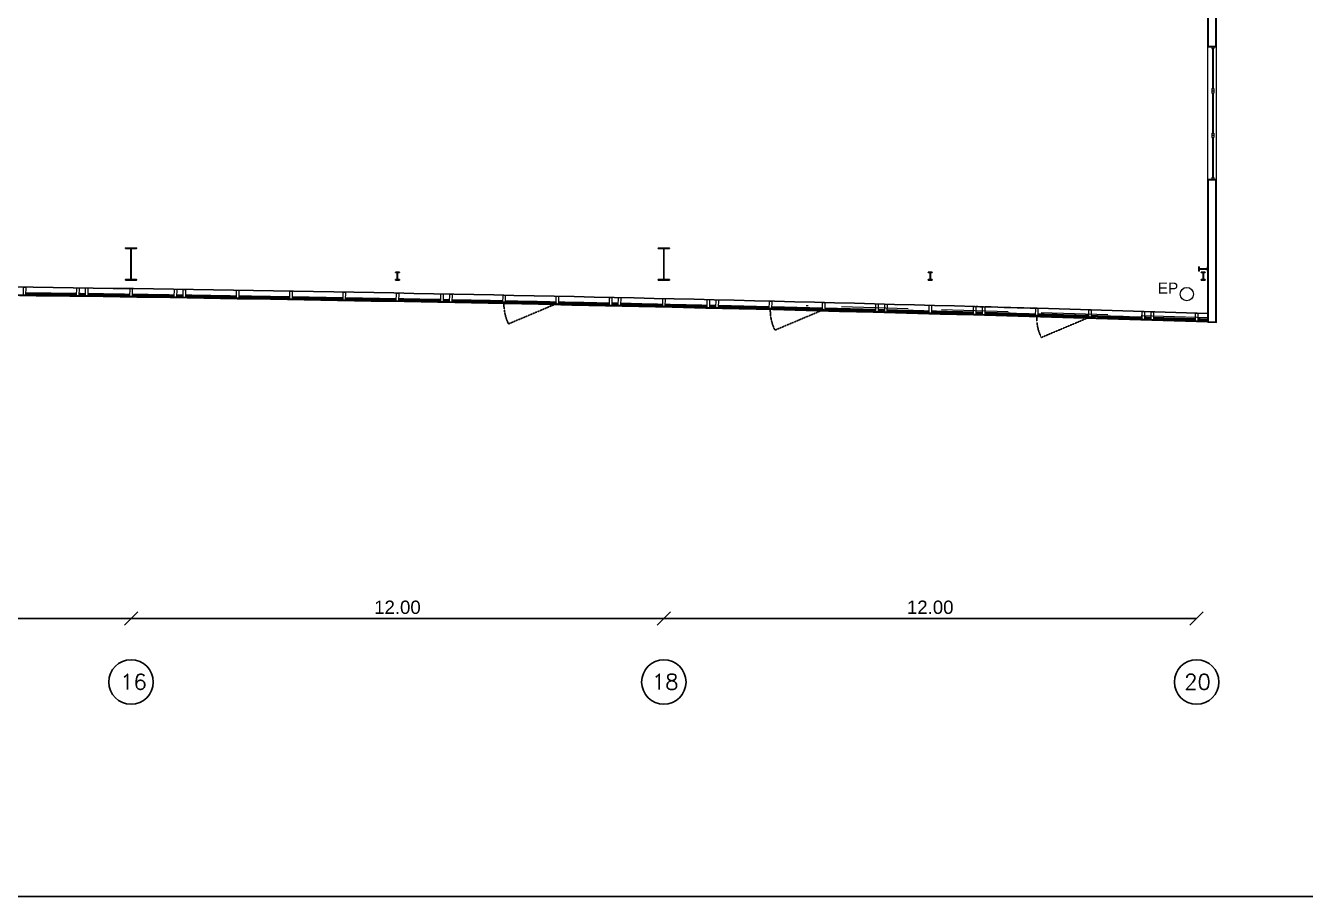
# Model space of a CAD drawing. Header units: metres. Extents: x 134472 to 303672, y 136880 to 366415.
# Drawn here: x 245722 to 274547, y 248215 to 267830 of the extents above; entities that cross this region are included whole.
import ezdxf
from ezdxf.enums import TextEntityAlignment as Align

# ---------------------------------------------------------------- set-up
doc = ezdxf.new("R2010")
doc.units = ezdxf.units.M
doc.header["$LTSCALE"] = 2
doc.header["$MEASUREMENT"] = 0
for name, pattern in [('( Hidden )', [0.375, 0.25, -0.125]), ('CONTINU', [0]), ('Planta_2$0$CACHE', [0.375, 0.25, -0.125])]:
    doc.linetypes.add(name, pattern=pattern)
for name, color, linetype in [('0.01', 8, 'Continuous'), ('0.1TEN', 133, 'Planta_2$0$CACHE'), ('1', 5, 'Continuous'), ('CFD-Text', 7, 'Continuous'), ('hojo', 255, 'Continuous'), ('SUMPO 400', 6, 'Continuous')]:
    doc.layers.add(name, color=color, linetype=linetype)
for name, color, linetype, lineweight in [('0.03', 151, 'Continuous', 5), ('0.10', 92, 'Continuous', 9), ('0.30', 1, 'Continuous', 30), ('batiment', 7, 'Continuous', 0), ('slh-aa-chassis', 3, 'Continuous', 0), ('slh-aa-EP', 2, 'Continuous', 0)]:
    doc.layers.add(name, color=color, linetype=linetype, lineweight=lineweight)
doc.styles.add('A030-07$0$ROMANS', font='romans')
doc.styles.add('arial', font='arial.ttf')
doc.styles.add('Style-Arial', font='arial.ttf')

# ---------------------------------------------------------------- blocks, each defined once
blk = doc.blocks.new('_Oblique')
at = {"color": 0, "linetype": 'ByBlock', "lineweight": -2}
blk.add_line((0.5, 0.5), (-0.5, -0.5), dxfattribs=at)
blk = doc.blocks.new('chassis simple 1m')
at = {"layer": 'slh-aa-chassis', "linetype": 'CONTINU', "lineweight": 0}
for p, q in [((0, 0), (50, 0)), ((0, 0), (0, -50)), ((50, 0), (50, -50)), ((0, -50), (50, -50)), ((20, -50), (20, -950)), ((30, -50), (30, -950)), ((0, -950), (50, -950)), ((0, -950), (0, -1000)), ((0, -1000), (50, -1000)), ((50, -950), (50, -1000))]:
    blk.add_line(p, q, dxfattribs=at)
blk = doc.blocks.new('slh-aa-EP')
at = {"color": 0, "linetype": 'ByBlock', "lineweight": -2}
blk.add_circle((0, 0), 150, dxfattribs=at)
at = {"color": 0, "linetype": 'ByBlock', "lineweight": -2, "insert": (-192, 10), "char_height": 250, "attachment_point": 9, "style": 'arial'}
blk.add_mtext('EP', dxfattribs=at)

msp = doc.modelspace()

# ---------------------------------------------------------------- linework, layer by layer
at = {"layer": '0.01'}
for p, q in [((251723.611, 261717.941), (252871.425, 261697.301)), ((252923.417, 261696.366), (254071.78, 261675.716))]:
    msp.add_line(p, q, dxfattribs=at)
at = {"layer": '0.01', "flags": 128}
for points in [[(246871.417, 261793.061, 0.000200023), (245723.362, 261808.423)], [(247071.425, 261790.291, 0.000025788), (246923.412, 261792.343)], [(248071.425, 261776.021, 0.000165171), (247123.42, 261789.566)], [(249071.509, 261761.053, 0.000165187), (248123.42, 261775.26)], [(249271.518, 261757.976, 0.000025789), (249123.503, 261760.256)], [(250470.586, 261738.944, 0.00019986), (249323.511, 261757.172)], [(251671.619, 261718.876, 0.000200204), (250522.586, 261738.096)], [(255071.762, 261656.61, 0.000165182), (254123.772, 261674.781)], [(255271.77, 261652.696, 0.000025792), (255123.752, 261655.595)], [(256471.771, 261628.629, 0.000200038), (255323.76, 261651.674)], [(257671.872, 261603.555, 0.000200059), (256523.76, 261627.564)], [(258870.586, 261577.508, 0.000199821), (257723.86, 261602.447)], [(259071.931, 261573.035, 0.000026024), (258922.586, 261576.356)], [(260071.674, 261550.405, 0.000165153), (259123.918, 261571.875)], [(261072.015, 261527.063, 0.00016526), (260123.66, 261549.209, 0.00016526)], [(262472.074, 261493.223, 0.000200066), (261324.009, 261521.073)], [(263670.586, 261463.168, 0.000199802), (262524.058, 261491.94)], [(264870.586, 261432.072, 0.000200063), (263722.586, 261461.841)], [(265070.585, 261426.792, 0.000025792), (264922.586, 261430.702)], [(266070.586, 261399.971, 0.000165213), (265122.585, 261425.414)], [(267070.586, 261372.454, 0.000165216), (266122.586, 261398.558)], [(267271.091, 261366.852, 0.000025881), (267122.586, 261371.003)], [(268470.586, 261332.756, 0.00019999), (267323.084, 261365.395, 0.00019999)], [(269670.586, 261297.642, 0.000200082), (268522.586, 261331.256)], [(270870.586, 261261.523, 0.000200087), (269722.586, 261296.098)], [(271070.586, 261255.405, 0.000025796), (270922.586, 261259.935)], [(272070.586, 261224.398, 0.000165233), (271122.586, 261253.81)]]:
    msp.add_lwpolyline(points, format="xyb", dxfattribs=at)
at = {"layer": '0.01'}
for radius, start, end in [(1434980, 88.403703206, 90.138708604), (1434970, 88.192949057, 90.119784709), (1435160, 88.402833517, 89.555853054), (1435160, 88.394845599, 88.401795245), (1435160, 88.346917432, 88.393807324), (1435160, 88.193188371, 88.34587914), (1434980, 88.395714448, 88.402664804), (1434980, 88.192961654, 88.394676043), (1435030, 88.193024637, 88.201972609)]:
    msp.add_arc((227096.586, -1173100.683), radius, start, end, dxfattribs=at)
at = {"layer": '0.03', "flags": 128}
for points in [[(246871.002, 261763.064, 0.000200023), (245722.973, 261778.426)], [(247071.007, 261760.293, 0.000025788), (246922.997, 261762.346)], [(248071.007, 261746.024, 0.000165175), (247123.002, 261759.569)], [(249071.049, 261731.057, 0.000165184), (248123.001, 261745.263)], [(249271.053, 261727.98, 0.000025789), (249123.043, 261730.26)], [(250470.586, 261708.94, 0.000199945), (249323.047, 261727.176)], [(251671.104, 261688.881, 0.000200118), (250522.586, 261708.092)], [(252870.996, 261667.828, 0.000200013), (251723.097, 261687.989)], [(254071.028, 261645.768, 0.000200039), (252922.996, 261666.892)], [(255071.176, 261626.616, 0.000165215), (254123.019, 261644.79, 0.000165215)], [(255271.181, 261622.702, 0.000025791), (255123.166, 261625.601)], [(256471.181, 261598.635, 0.000200042), (255323.171, 261621.68)], [(257671.232, 261573.562, 0.000200054), (256523.17, 261597.569)], [(258870.586, 261547.501, 0.000199937), (257723.22, 261572.453)], [(259071.261, 261543.043, 0.000025908), (258922.586, 261546.348)], [(260071.014, 261520.412, 0.000165158), (259123.249, 261541.883)], [(261071.304, 261497.072, 0.000165255), (260123.001, 261519.216, 0.000165255)], [(261271.308, 261492.321, 0.000025795), (261123.289, 261495.84)], [(261272.024, 261522.313, 0.000025795), (261124.001, 261525.831)], [(262471.334, 261463.232, 0.000200066), (261323.294, 261491.082)], [(263670.586, 261433.158, 0.000199935), (262523.318, 261461.949)], [(264870.586, 261402.062, 0.000200067), (263722.586, 261431.832)], [(265070.585, 261396.781, 0.000025793), (264922.586, 261400.691)], [(266070.586, 261369.96, 0.000165216), (265122.585, 261395.404)], [(267070.586, 261342.442, 0.000165219), (266122.586, 261368.547)], [(267270.958, 261336.844, 0.000025859), (267122.586, 261340.992)], [(268470.586, 261302.744, 0.000200017), (267322.951, 261335.387, 0.000200017)], [(269670.586, 261267.629, 0.000200086), (268522.586, 261301.243)], [(270870.586, 261231.509, 0.000200091), (269722.586, 261266.084)], [(271070.586, 261225.391, 0.000025796), (270922.586, 261229.921)], [(272071.003, 261194.371, 0.000165309), (271122.586, 261223.796)], [(272346.586, 261185.703, 0.000038972), (272122.994, 261192.739, 0.000038972)]]:
    msp.add_lwpolyline(points, format="xyb", dxfattribs=at)
at = {"layer": '0.10'}
for points in [[(245673.052, 261939.087), (245725.048, 261938.412), (245722.713, 261758.427), (245670.718, 261759.102)], [(246873.211, 261923.049), (246925.206, 261922.331), (246922.721, 261742.348), (246870.726, 261743.066)], [(247073.238, 261920.278), (247125.233, 261919.553), (247122.723, 261739.571), (247070.728, 261740.296)], [(248073.265, 261905.991), (248125.259, 261905.265), (248122.73, 261725.283), (248070.735, 261726.008)], [(249073.503, 261891.039), (249125.497, 261890.241), (249122.736, 261710.262), (249070.742, 261711.06)], [(249273.528, 261887.961), (249325.522, 261887.156), (249322.736, 261707.178), (249270.742, 261707.983)], [(250471.212, 261868.528), (250523.212, 261868.528), (250522.749, 261688.511), (250470.749, 261688.511)], [(251673.849, 261848.858), (251725.841, 261847.966), (251722.753, 261667.992), (251670.761, 261668.884)], [(252873.696, 261827.784), (252925.688, 261826.892), (252922.576, 261646.918), (252870.584, 261647.811)], [(254074.04, 261805.74), (254126.031, 261804.761), (254122.642, 261624.792), (254070.652, 261625.771)], [(255074.299, 261786.586), (255126.29, 261785.57), (255122.776, 261605.605), (255070.786, 261606.62)], [(255274.321, 261782.672), (255326.311, 261781.649), (255322.776, 261601.684), (255270.786, 261602.706)], [(256474.333, 261758.582), (256526.323, 261757.56), (256522.761, 261577.597), (256470.771, 261578.619)], [(257674.645, 261733.526), (257726.633, 261732.417), (257722.793, 261552.458), (257670.805, 261553.567)], [(258871.437, 261706.945), (258923.437, 261706.945), (258922.807, 261526.915), (258870.807, 261526.915)], [(259074.829, 261703.003), (259126.816, 261701.843), (259122.801, 261521.888), (259070.814, 261523.048)], [(260074.601, 261680.354), (260126.588, 261679.194), (260122.553, 261499.239), (260070.565, 261500.399)], [(261075.096, 261657.027), (261127.082, 261655.795), (261122.815, 261475.845), (261070.83, 261477.078)], [(261275.117, 261652.276), (261327.103, 261651.036), (261322.815, 261471.088), (261270.83, 261472.327)], [(262475.282, 261623.184), (262527.266, 261621.9), (262522.824, 261441.955), (262470.84, 261443.239)], [(263671.566, 261592.522), (263723.566, 261592.522), (263722.841, 261412.474), (263670.841, 261412.474)], [(264871.599, 261561.405), (264923.599, 261561.405), (264922.849, 261381.363), (264870.849, 261381.363)], [(265071.604, 261556.122), (265123.604, 261556.122), (265122.85, 261376.079), (265070.85, 261376.079)], [(266071.631, 261529.284), (266123.631, 261529.284), (266122.857, 261349.239), (266070.857, 261349.239)], [(267071.658, 261501.749), (267123.658, 261501.749), (267122.864, 261321.702), (267070.864, 261321.702)], [(267271.663, 261496.159), (267323.663, 261496.159), (267322.866, 261316.11), (267270.866, 261316.11)], [(268471.695, 261462.028), (268523.695, 261462.028), (268522.874, 261281.977), (268470.874, 261281.977)], [(269671.728, 261426.893), (269723.728, 261426.893), (269722.883, 261246.839), (269670.883, 261246.839)], [(270871.76, 261390.754), (270923.76, 261390.754), (270922.891, 261210.696), (270870.891, 261210.696)], [(271071.765, 261384.633), (271123.765, 261384.633), (271122.892, 261204.575), (271070.892, 261204.575)], [(272071.792, 261353.609), (272123.792, 261353.609), (272122.899, 261173.549), (272070.899, 261173.549)]]:
    msp.add_lwpolyline(points, close=True, dxfattribs=at)
at = {"layer": '0.1TEN', "flags": 128}
for points in [[(256496.586, 261618.211, 0.131652498), (256598.78, 261110.721)], [(262496.586, 261477.684, 0.131652498), (262598.78, 260970.195)], [(268496.586, 261312.046, 0.131652498), (268598.78, 260804.556)]]:
    msp.add_lwpolyline(points, format="xyb", dxfattribs=at)
for points in [[(257696.586, 261573.022), (256598.78, 261110.721)], [(263696.586, 261432.495), (262598.78, 260970.195)], [(269696.586, 261266.857), (268598.78, 260804.556)]]:
    msp.add_lwpolyline(points, dxfattribs=at)
at = {"layer": '0.30', "linetype": 'Continuous'}
for p, q in [((272346.586, 267360.067), (272536.586, 267360.067)), ((272346.586, 264360.068), (272536.586, 264360.068))]:
    msp.add_line(p, q, dxfattribs=at)
at = {"layer": '0.30', "flags": 128}
for points in [[(272346.586, 271362.567), (272346.586, 267360.067)], [(272536.586, 267360.067), (272536.586, 271362.567)], [(272346.586, 264360.068), (272346.586, 261155.688), (272536.586, 261149.998), (272536.586, 264360.068)], [(254096.586, 261615.281), (254096.586, 261615.282)]]:
    msp.add_lwpolyline(points, dxfattribs=at)
at = {"layer": '1', "color": 5, "linetype": 'Continuous', "ltscale": 2}
for p, q in [((272155.086, 262364.117), (272155.086, 262399.317)), ((272155.086, 262334.517), (272155.086, 262299.317)), ((272167.086, 262352.117), (272326.086, 262352.117)), ((272167.086, 262346.517), (272326.086, 262346.517)), ((272338.086, 262364.117), (272338.086, 262399.317)), ((272338.086, 262334.517), (272338.086, 262299.317)), ((254096.586, 262279.317), (254051.086, 262279.317)), ((254051.086, 262279.317), (254051.086, 262271.317)), ((254084.936, 262271.317), (254051.086, 262271.317)), ((254084.936, 262107.317), (254051.086, 262107.317)), ((254051.086, 262099.317), (254051.086, 262107.317)), ((254096.586, 262099.317), (254051.086, 262099.317)), ((254093.936, 262262.317), (254093.936, 262116.317)), ((254096.586, 262279.317), (254142.086, 262279.317)), ((254096.586, 262099.317), (254142.086, 262099.317)), ((254099.236, 262262.317), (254099.236, 262116.317)), ((254108.236, 262271.317), (254142.086, 262271.317)), ((254108.236, 262107.317), (254142.086, 262107.317)), ((254142.086, 262279.317), (254142.086, 262271.317)), ((254142.086, 262099.317), (254142.086, 262107.317)), ((266096.586, 262279.317), (266051.086, 262279.317)), ((266051.086, 262279.317), (266051.086, 262271.317)), ((266084.936, 262271.317), (266051.086, 262271.317)), ((266084.936, 262107.317), (266051.086, 262107.317)), ((266051.086, 262099.317), (266051.086, 262107.317)), ((266096.586, 262099.317), (266051.086, 262099.317)), ((266093.936, 262262.317), (266093.936, 262116.317)), ((266096.586, 262279.317), (266142.086, 262279.317)), ((266096.586, 262099.317), (266142.086, 262099.317)), ((266099.236, 262262.317), (266099.236, 262116.317)), ((266108.236, 262271.317), (266142.086, 262271.317)), ((266108.236, 262107.317), (266142.086, 262107.317)), ((266142.086, 262279.317), (266142.086, 262271.317)), ((266142.086, 262099.317), (266142.086, 262107.317)), ((272246.586, 262279.317), (272201.086, 262279.317)), ((272201.086, 262279.317), (272201.086, 262271.317)), ((272234.936, 262271.317), (272201.086, 262271.317)), ((272234.936, 262107.317), (272201.086, 262107.317)), ((272201.086, 262099.317), (272201.086, 262107.317)), ((272246.586, 262099.317), (272201.086, 262099.317)), ((272243.936, 262262.317), (272243.936, 262116.317)), ((272246.586, 262279.317), (272292.086, 262279.317)), ((272246.586, 262099.317), (272292.086, 262099.317)), ((272249.236, 262262.317), (272249.236, 262116.317)), ((272258.236, 262271.317), (272292.086, 262271.317)), ((272258.236, 262107.317), (272292.086, 262107.317)), ((272292.086, 262279.317), (272292.086, 262271.317)), ((272292.086, 262099.317), (272292.086, 262107.317))]:
    msp.add_line(p, q, dxfattribs=at)
at = {"layer": '1', "color": 5, "linetype": 'Continuous', "ltscale": 2410.095415}
for points in [[(247971.586, 262809.317), (248221.586, 262809.317), (248221.586, 262819.317), (247971.586, 262819.317), (247971.586, 262809.317)], [(248093.586, 262109.317), (248099.586, 262109.317), (248099.586, 262809.317), (248093.586, 262809.317), (248093.586, 262109.317)], [(259971.586, 262809.317), (260221.586, 262809.317), (260221.586, 262819.317), (259971.586, 262819.317), (259971.586, 262809.317)], [(260093.586, 262109.317), (260099.586, 262109.317), (260099.586, 262809.317), (260093.586, 262809.317), (260093.586, 262109.317)], [(247971.586, 262099.317), (248221.586, 262099.317), (248221.586, 262109.317), (247971.586, 262109.317), (247971.586, 262099.317)], [(259971.586, 262099.317), (260221.586, 262099.317), (260221.586, 262109.317), (259971.586, 262109.317), (259971.586, 262099.317)]]:
    msp.add_lwpolyline(points, close=True, dxfattribs=at)
at = {"layer": '1', "color": 5, "linetype": 'Continuous', "ltscale": 2}
for points in [[(272146.586, 262349.317), (272146.586, 262399.317), (272155.086, 262399.317)], [(272146.586, 262349.317), (272146.586, 262299.317), (272155.086, 262299.317)], [(272346.586, 262349.317), (272346.586, 262399.317), (272338.086, 262399.317)], [(272346.586, 262349.317), (272346.586, 262299.317), (272338.086, 262299.317)]]:
    msp.add_lwpolyline(points, dxfattribs=at)
for centre, radius, start, end in [((272167.086, 262364.117), 12, 180, 270), ((272167.086, 262334.517), 12, 90, 180), ((272326.086, 262364.117), 12, 270, 0), ((272326.086, 262334.517), 12, 0, 90), ((254084.936, 262262.317), 9, 0, 90), ((254084.936, 262116.317), 9, 270, 0), ((254108.236, 262262.317), 9, 90, 180), ((254108.236, 262116.317), 9, 180, 270), ((266084.936, 262262.317), 9, 0, 90), ((266084.936, 262116.317), 9, 270, 0), ((266108.236, 262262.317), 9, 90, 180), ((266108.236, 262116.317), 9, 180, 270), ((272234.936, 262262.317), 9, 0, 90), ((272234.936, 262116.317), 9, 270, 0), ((272258.236, 262262.317), 9, 90, 180), ((272258.236, 262116.317), 9, 180, 270)]:
    msp.add_arc(centre, radius, start, end, dxfattribs=at)
at = {"layer": 'batiment', "linetype": '( Hidden )', "ltscale": 3000}
msp.add_line((272346.586, 261250.906), (263303.694, 261516.965), dxfattribs=at)
at = {"layer": 'CFD-Text', "flags": 128}
for points in [[(248096.586, 253544.43, 1), (248096.586, 252544.43, 1)], [(260096.586, 253544.43, 1), (260096.586, 252544.43, 1)], [(272096.586, 253544.43, 1), (272096.586, 252544.43, 1)]]:
    msp.add_lwpolyline(points, format="xyb", close=True, dxfattribs=at)
at = {"layer": 'hojo'}
msp.add_lwpolyline([(134472.159, 248215.259), (303672.159, 248215.259), (303672.159, 366415.259), (134472.159, 366415.259)], close=True, dxfattribs=at)
msp.add_lwpolyline([(134472.159, 248215.259), (303672.159, 248215.259), (303672.159, 366415.259), (134472.159, 366415.259)], close=True, dxfattribs=at)
at = {"layer": 'slh-aa-chassis'}
for p, q in [((272346.586, 267360.067), (272536.586, 267360.067)), ((272346.586, 264360.068), (272536.586, 264360.068))]:
    msp.add_line(p, q, dxfattribs=at)
at = {"layer": 'slh-aa-chassis', "linetype": 'Continuous'}
for p, q in [((272346.586, 264360.068), (272346.586, 267360.067)), ((272536.586, 267360.067), (272536.586, 264360.067))]:
    msp.add_line(p, q, dxfattribs=at)
at = {"layer": 'SUMPO 400'}
for p, q in [((236096.586, 254472.786), (248096.586, 254472.786)), ((248096.586, 254472.786), (260096.586, 254472.786)), ((260096.586, 254472.786), (272096.586, 254472.786))]:
    msp.add_line(p, q, dxfattribs=at)

# ---------------------------------------------------------------- block references
at = {"layer": 'slh-aa-chassis'}
for p in [(272436.586, 267360.067), (272436.586, 266360.067), (272436.586, 265360.067)]:
    msp.add_blockref('chassis simple 1m', p, dxfattribs=at)
at = {"layer": 'slh-aa-EP', "color": 7}
msp.add_blockref('slh-aa-EP', (271876.205, 261781.348), dxfattribs=at)
at = {"layer": 'SUMPO 400', "xscale": 300, "yscale": 300, "rotation": 180}
for p in [(248096.586, 254472.786), (260096.586, 254472.786)]:
    msp.add_blockref('_Oblique', p, dxfattribs=at)
at = {"layer": 'SUMPO 400', "xscale": 300, "yscale": 300}
for p in [(248096.586, 254472.786), (260096.586, 254472.786), (272096.586, 254472.786)]:
    msp.add_blockref('_Oblique', p, dxfattribs=at)

# ---------------------------------------------------------------- texts
at = {"layer": 'CFD-Text', "style": 'A030-07$0$ROMANS'}
for s, p in [('16', (248151.651, 253047.597)), ('18', (260127.709, 253047.597)), ('20', (272119.73, 253047.597))]:
    msp.add_text(s, height=350, rotation=0.0000273, dxfattribs=at).set_placement(p, align=Align.MIDDLE_CENTER)
at = {"layer": 'SUMPO 400', "lineweight": 50, "char_height": 300, "attachment_point": 5, "style": 'Style-Arial'}
for insert in [(254096.586, 254725.958), (266096.586, 254725.958)]:
    msp.add_mtext('12.00', dxfattribs=dict(at, insert=insert))

doc.saveas('drawing.dxf')
